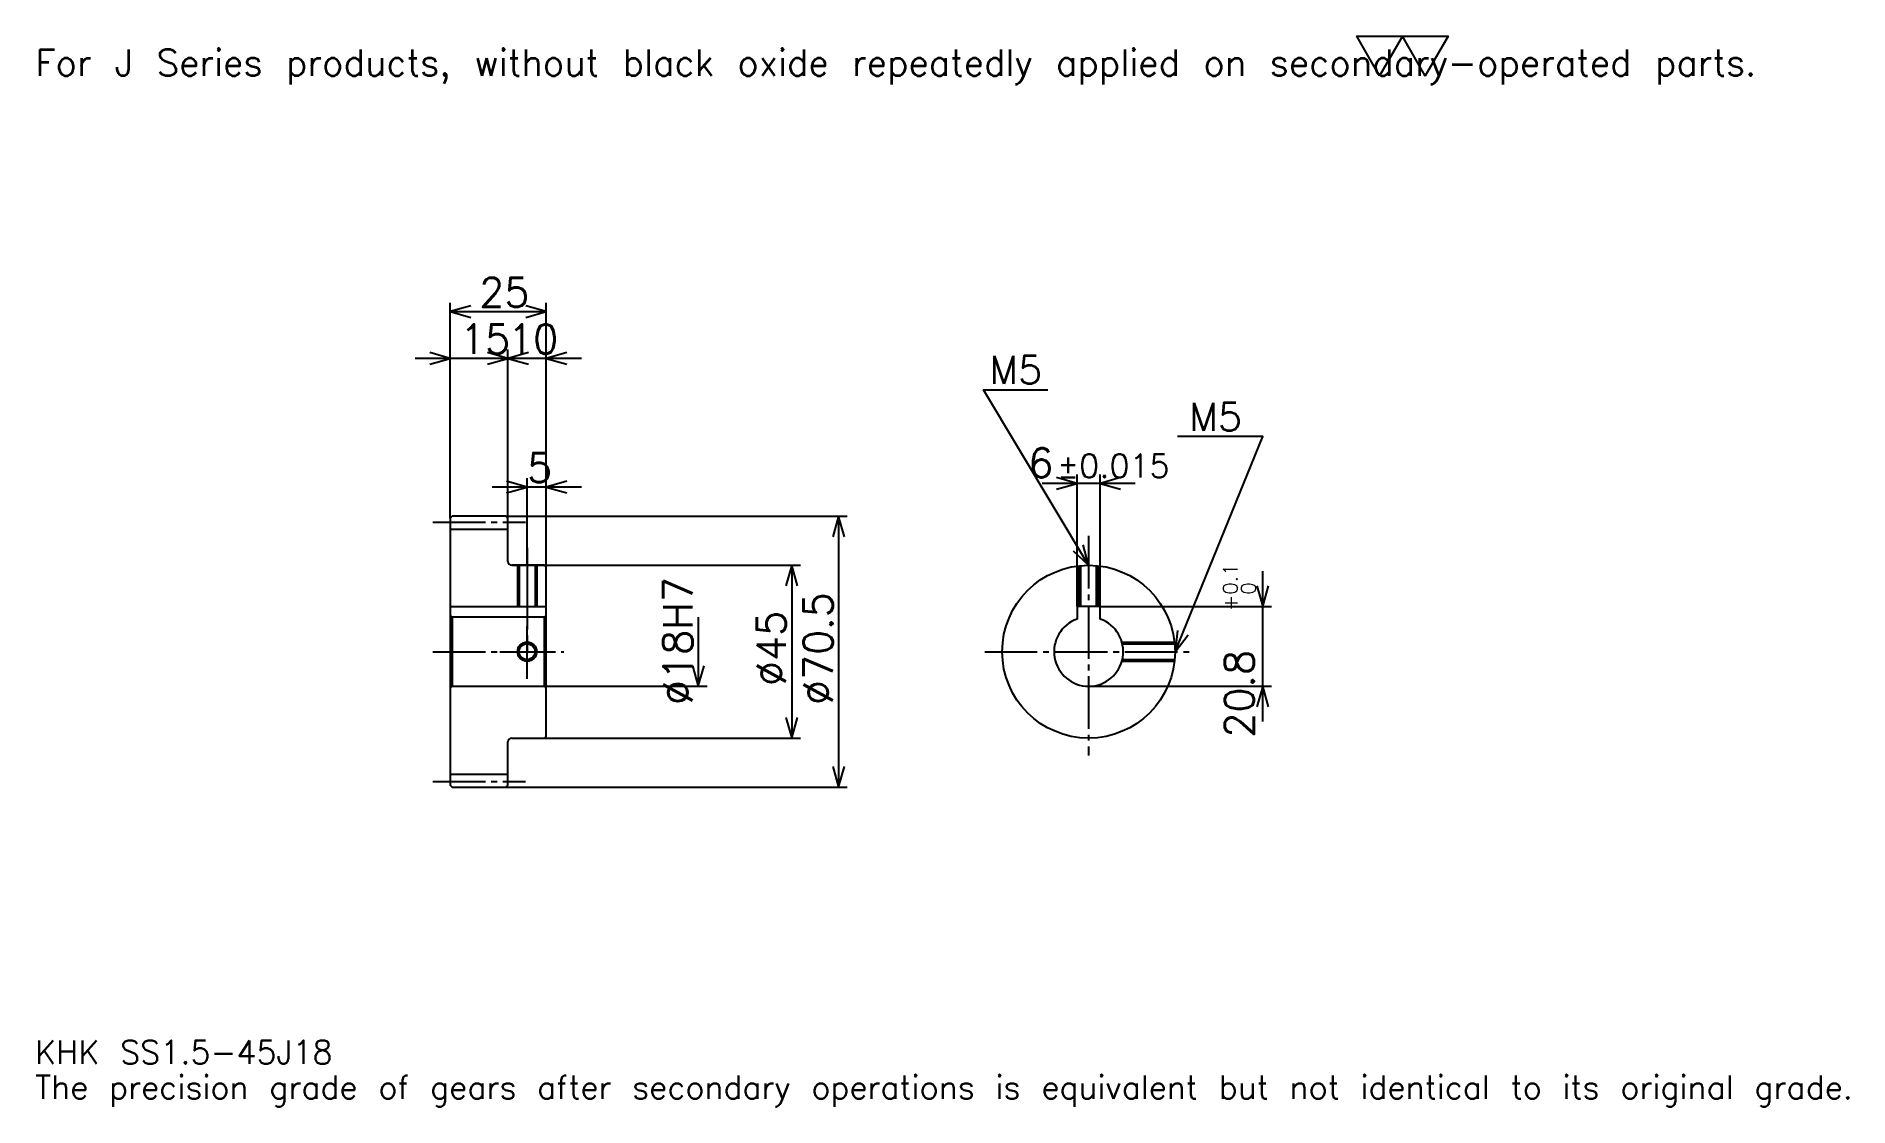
# Model space of a CAD drawing. Extents: x 15 to 487, y 6 to 284.
import ezdxf

# ---------------------------------------------------------------- set-up
doc = ezdxf.new("R2010")
doc.units = 0
doc.linetypes.add('DASHDOT', pattern=[18.260869, 13.695652, -1.521739, 1.521739, -1.521739])
doc.layers.get('0').update_dxf_attribs({"linetype": 'CONTINUOUS'})
doc.layers.add('DASHDOT', color=6, linetype='DASHDOT')
doc.styles.add('KANJI', font='TXT', dxfattribs={"bigfont": 'BIGFONT'})

msp = doc.modelspace()

# ---------------------------------------------------------------- linework, layer by layer
at = {"color": 5}
for p, q in [((123.260864, 159.271744), (123.260864, 214.815216)), ((123.260864, 212.532608), (148.260864, 212.532608)), ((148.260864, 159.271744), (148.260864, 214.815216)), ((147.391296, 200.358704), (114.130432, 200.358704)), ((157.391296, 200.358704), (129.130432, 200.358704)), ((138.260864, 159.271744), (138.260864, 202.641312)), ((286.456512, 135.821747), (286.456512, 170.108704)), ((292.456512, 135.821747), (292.456512, 170.108704)), ((157.391296, 166.880432), (134.130432, 166.880432)), ((143.260864, 159.271744), (143.260864, 169.163055)), ((301.586945, 167.826096), (277.32608, 167.826096)), ((123.260864, 158.771744), (123.260864, 159.271744)), ((137.760864, 159.271744), (148.260864, 159.271744)), ((138.260864, 158.771744), (138.260864, 159.271744)), ((143.260864, 146.521744), (143.260864, 159.271744)), ((143.260864, 146.521744), (143.260864, 159.271744)), ((148.260864, 159.271744), (226.630432, 159.271744)), ((148.260864, 146.021744), (148.260864, 159.271744)), ((224.347824, 159.271744), (224.347824, 88.771744)), ((139.260864, 146.521744), (148.260864, 146.521744)), ((148.260864, 146.521744), (214.456512, 146.521744)), ((212.173904, 146.521744), (212.173904, 101.521744)), ((334.782593, 105.891312), (334.782593, 144.952179)), ((187.82608, 133.021744), (187.82608, 115.021744)), ((292.456512, 135.821747), (337.065186, 135.821747)), ((148.260864, 115.021744), (190.108688, 115.021744)), ((289.456512, 115.021744), (337.065186, 115.021744)), ((139.260864, 101.521744), (148.260864, 101.521744)), ((148.260864, 101.521744), (214.456512, 101.521744)), ((137.760864, 88.771744), (148.260864, 88.771744)), ((148.260864, 88.771744), (226.630432, 88.771744))]:
    msp.add_line(p, q, dxfattribs=at)
at = {"color": 4}
for p, q in [((123.260864, 155.896744), (138.260864, 155.896744)), ((123.260864, 135.821747), (148.260864, 135.821747)), ((123.760864, 133.021744), (123.760864, 115.021744)), ((147.760864, 133.021744), (148.260864, 133.521744)), ((147.760864, 115.021744), (148.260864, 114.521744)), ((123.260864, 92.146744), (138.260864, 92.146744))]:
    msp.add_line(p, q, dxfattribs=at)
at = {"color": 7}
msp.add_lwpolyline([(365.217377, 273.913055), (359.282593, 284.200012), (383.021729, 284.200012), (377.086945, 273.913055), (371.152161, 284.200012), (365.217377, 273.913055)], dxfattribs=at)
at = {"color": 5}
for points in [[(128.586945, 214.054352), (123.260864, 212.532608), (128.586945, 211.010864)], [(142.934784, 211.010864), (148.260864, 212.532608), (142.934784, 214.054352)], [(117.934776, 198.836975), (123.260864, 200.358704), (117.934776, 201.880432)], [(132.934784, 198.836975), (138.260864, 200.358704), (132.934784, 201.880432)], [(143.586945, 201.880432), (138.260864, 200.358704), (143.586945, 198.836975)], [(153.586945, 201.880432), (148.260864, 200.358704), (153.586945, 198.836975)], [(289.456512, 146.521744), (262.065216, 192.17392), (278.804321, 192.17392)], [(311.956512, 124.021744), (334.782593, 180), (312.565247, 180)], [(137.934784, 165.358704), (143.260864, 166.880432), (137.934784, 168.402176)], [(153.586945, 168.402176), (148.260864, 166.880432), (153.586945, 165.358704)], [(281.130432, 166.304352), (286.456512, 167.826096), (281.130432, 169.347839)], [(297.782593, 169.347839), (292.456512, 167.826096), (297.782593, 166.304352)], [(225.869568, 153.945648), (224.347824, 159.271744), (222.82608, 153.945648)], [(285.411377, 150.305893), (289.456512, 146.521744), (288.021149, 151.87175)], [(213.695648, 141.195648), (212.173904, 146.521744), (210.652161, 141.195648)], [(333.260864, 141.147827), (334.782593, 135.821747), (336.304321, 141.147827)], [(312.558472, 129.528152), (311.956512, 124.021744), (315.376648, 128.378983)], [(186.304337, 120.347832), (187.82608, 115.021744), (189.347809, 120.347832)], [(336.304321, 109.695656), (334.782593, 115.021744), (333.260864, 109.695656)], [(210.652161, 106.847832), (212.173904, 101.521744), (213.695648, 106.847832)], [(222.82608, 94.097832), (224.347824, 88.771744), (225.869568, 94.097832)]]:
    msp.add_lwpolyline(points, dxfattribs=at)
at = {"color": 4}
for points in [[(138.260864, 147.521744), (138.260864, 158.771744), (137.760864, 159.271744), (123.760864, 159.271744), (123.260864, 158.771744), (123.260864, 114.521744)], [(139.260864, 101.521744), (147.760864, 101.521744), (148.260864, 102.021744), (148.260864, 146.021744), (147.760864, 146.521744), (139.260864, 146.521744)], [(140.760864, 146.521744), (140.760864, 135.821747)], [(141.195862, 146.521744), (141.195862, 135.821747)], [(145.325867, 146.521744), (145.325867, 135.821747)], [(145.760864, 146.521744), (145.760864, 135.821747)], [(286.956512, 135.821747), (286.956512, 146.382416)], [(287.39151, 135.821747), (287.39151, 146.426788)], [(291.521515, 135.821747), (291.521515, 146.426788)], [(291.956512, 135.821747), (291.956512, 146.382416)], [(123.260864, 114.521744), (123.760864, 115.021744), (147.760864, 115.021744), (147.760864, 133.021744), (123.760864, 133.021744), (123.260864, 133.521744)], [(292.456512, 132.507019), (292.456512, 135.821747), (286.456512, 135.821747), (286.456512, 132.507019)], [(298.102325, 126.521744), (311.8172, 126.521744)], [(298.216431, 126.086746), (311.861572, 126.086746)], [(298.102325, 121.521744), (311.8172, 121.521744)], [(298.216431, 121.956741), (311.861572, 121.956741)], [(123.260864, 114.521744), (123.260864, 89.271744), (123.760864, 88.771744), (137.760864, 88.771744), (138.260864, 89.271744), (138.260864, 100.521744)]]:
    msp.add_lwpolyline(points, dxfattribs=at)
for centre, radius in [((289.456512, 124.021744), 22.5), ((143.260864, 124.021744), 2.065)]:
    msp.add_circle(centre, radius, dxfattribs=at)
at = {"color": 7}
msp.add_circle((143.260864, 124.021744), 2.5, dxfattribs=at)
at = {"color": 4}
for centre, radius, start, end in [((139.260864, 147.521744), 1, 180, 270), ((289.456512, 124.021744), 9, 109.47122094, 70.52877906), ((139.260864, 100.521744), 1, 90, 180)]:
    msp.add_arc(centre, radius, start, end, dxfattribs=at)
at = {"layer": 'DASHDOT', "color": 7}
for p, q in [((118.695648, 157.771744), (142.82608, 157.771744)), ((289.456512, 154.130432), (289.456512, 96.956528)), ((143.260864, 146.521744), (143.260864, 124.021744)), ((118.695648, 124.021744), (152.82608, 124.021744)), ((262.391296, 124.021744), (316.521729, 124.021744)), ((118.695648, 90.271744), (142.82608, 90.271744))]:
    msp.add_line(p, q, dxfattribs=at)
for points in [[(143.260864, 151.08696), (143.260864, 131.256531)], [(143.260864, 116.956528), (143.260864, 131.08696)], [(136.195648, 124.021744), (150.32608, 124.021744)]]:
    msp.add_lwpolyline(points, dxfattribs=at)

# ---------------------------------------------------------------- texts
at = {"color": 7, "style": 'KANJI'}
for s, height, p in [('For J Series products, without black oxide repeatedly applied on secondary-operated parts.', 6.847826, (15.217391, 273.913055)), ('25', 7.608696, (130.815216, 213.75)), ('15', 7.608696, (125.815208, 201.576096)), ('10', 7.608696, (138.315216, 201.576096)), ('M5', 7.304348, (263.586945, 193.695648)), ('M5', 7.304348, (315.608704, 181.521744)), ('5', 7.608696, (143.28804, 168.097839)), ('6', 7.608696, (273.750671, 169.347839)), ('%%p0.015', 6.086957, (281.282349, 169.347839)), ('KHK SS1.5-45J18', 6.086957, (15.217391, 16.73913)), ('The precision grade of gears after secondary operations is equivalent but not identical to its original grade.', 6.086957, (15.217391, 7.608696))]:
    msp.add_text(s, height=height, dxfattribs=at).set_placement(p)
for s, height, p in [('%%c18H7', 7.608696, (186.304337, 110.135872)), ('0.1', 3.804348, (328.239136, 138.840942)), ('0', 3.804348, (332.956512, 138.840942)), ('%%c70.5', 7.608696, (222.82608, 110.13588)), ('+', 3.804348, (328.239136, 134.580078)), ('%%c45', 7.608696, (210.652161, 115.081528)), ('20.8', 7.608696, (332.5, 101.646622))]:
    msp.add_text(s, height=height, rotation=90, dxfattribs=at).set_placement(p)

doc.saveas('drawing.dxf')
